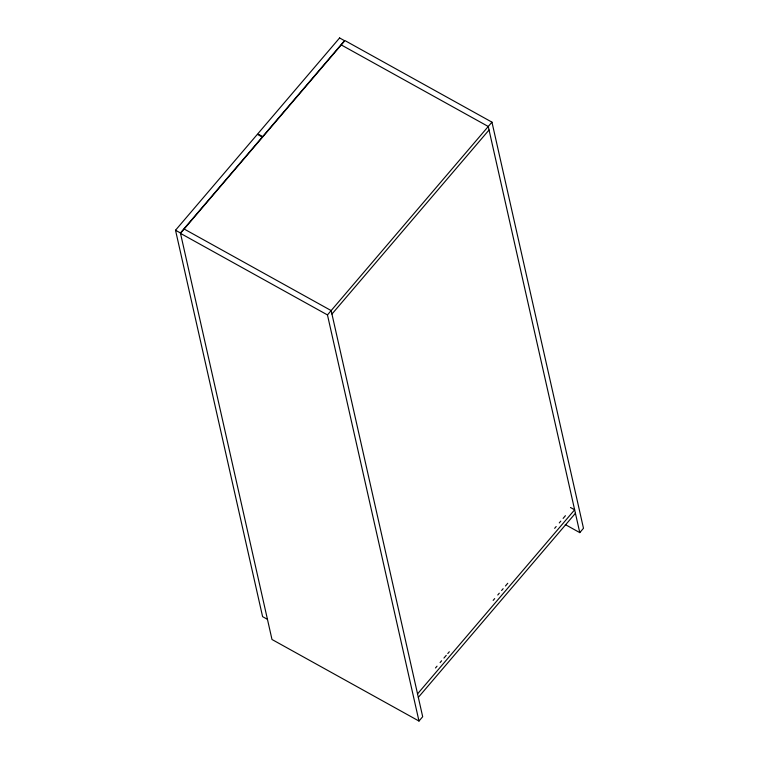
<?xml version="1.0" encoding="UTF-8"?>
<svg xmlns="http://www.w3.org/2000/svg" width="759" height="759" viewBox="0 0 759 759"><rect width="100%" height="100%" fill="white"/><g stroke="black" fill="none" stroke-linecap="round" stroke-linejoin="round"><path stroke-width="1.14" d="M267.5 619.363L262.595 616.64L175.519 230.233L257.358 134.334L262.253 137.056L180.414 232.956L271.988 639.486L418.987 721.05L422.687 716.714L331.161 310.583L184.162 229.019M327.461 314.919L491.955 122.152L344.956 40.588L180.462 233.355L327.461 314.919L418.987 721.05M331.949 314.065L489.043 129.969M435.495 667.967L437.032 666.174M440.106 662.569L441.643 660.766M443.949 658.062L446.254 655.359M447.791 653.556L449.328 651.753M493.151 600.397L494.688 598.595M497.771 594.99L499.308 593.187M501.614 590.483L503.151 588.68M505.456 585.986L507.762 583.282M554.658 528.321L556.195 526.518M559.279 522.913L560.816 521.11M563.121 518.406L565.427 515.703M417.545 693.887L574.639 509.801L570.493 507.496M418.332 697.369L575.426 513.274M565.284 524.573L579.781 532.619L583.481 528.283L491.955 122.152M341.256 44.923L488.255 126.487L579.781 532.619M175.519 230.233L180.414 232.956M339.605 37.95L257.766 133.85L262.661 136.573L344.501 40.673L339.605 37.95"/></g></svg>
